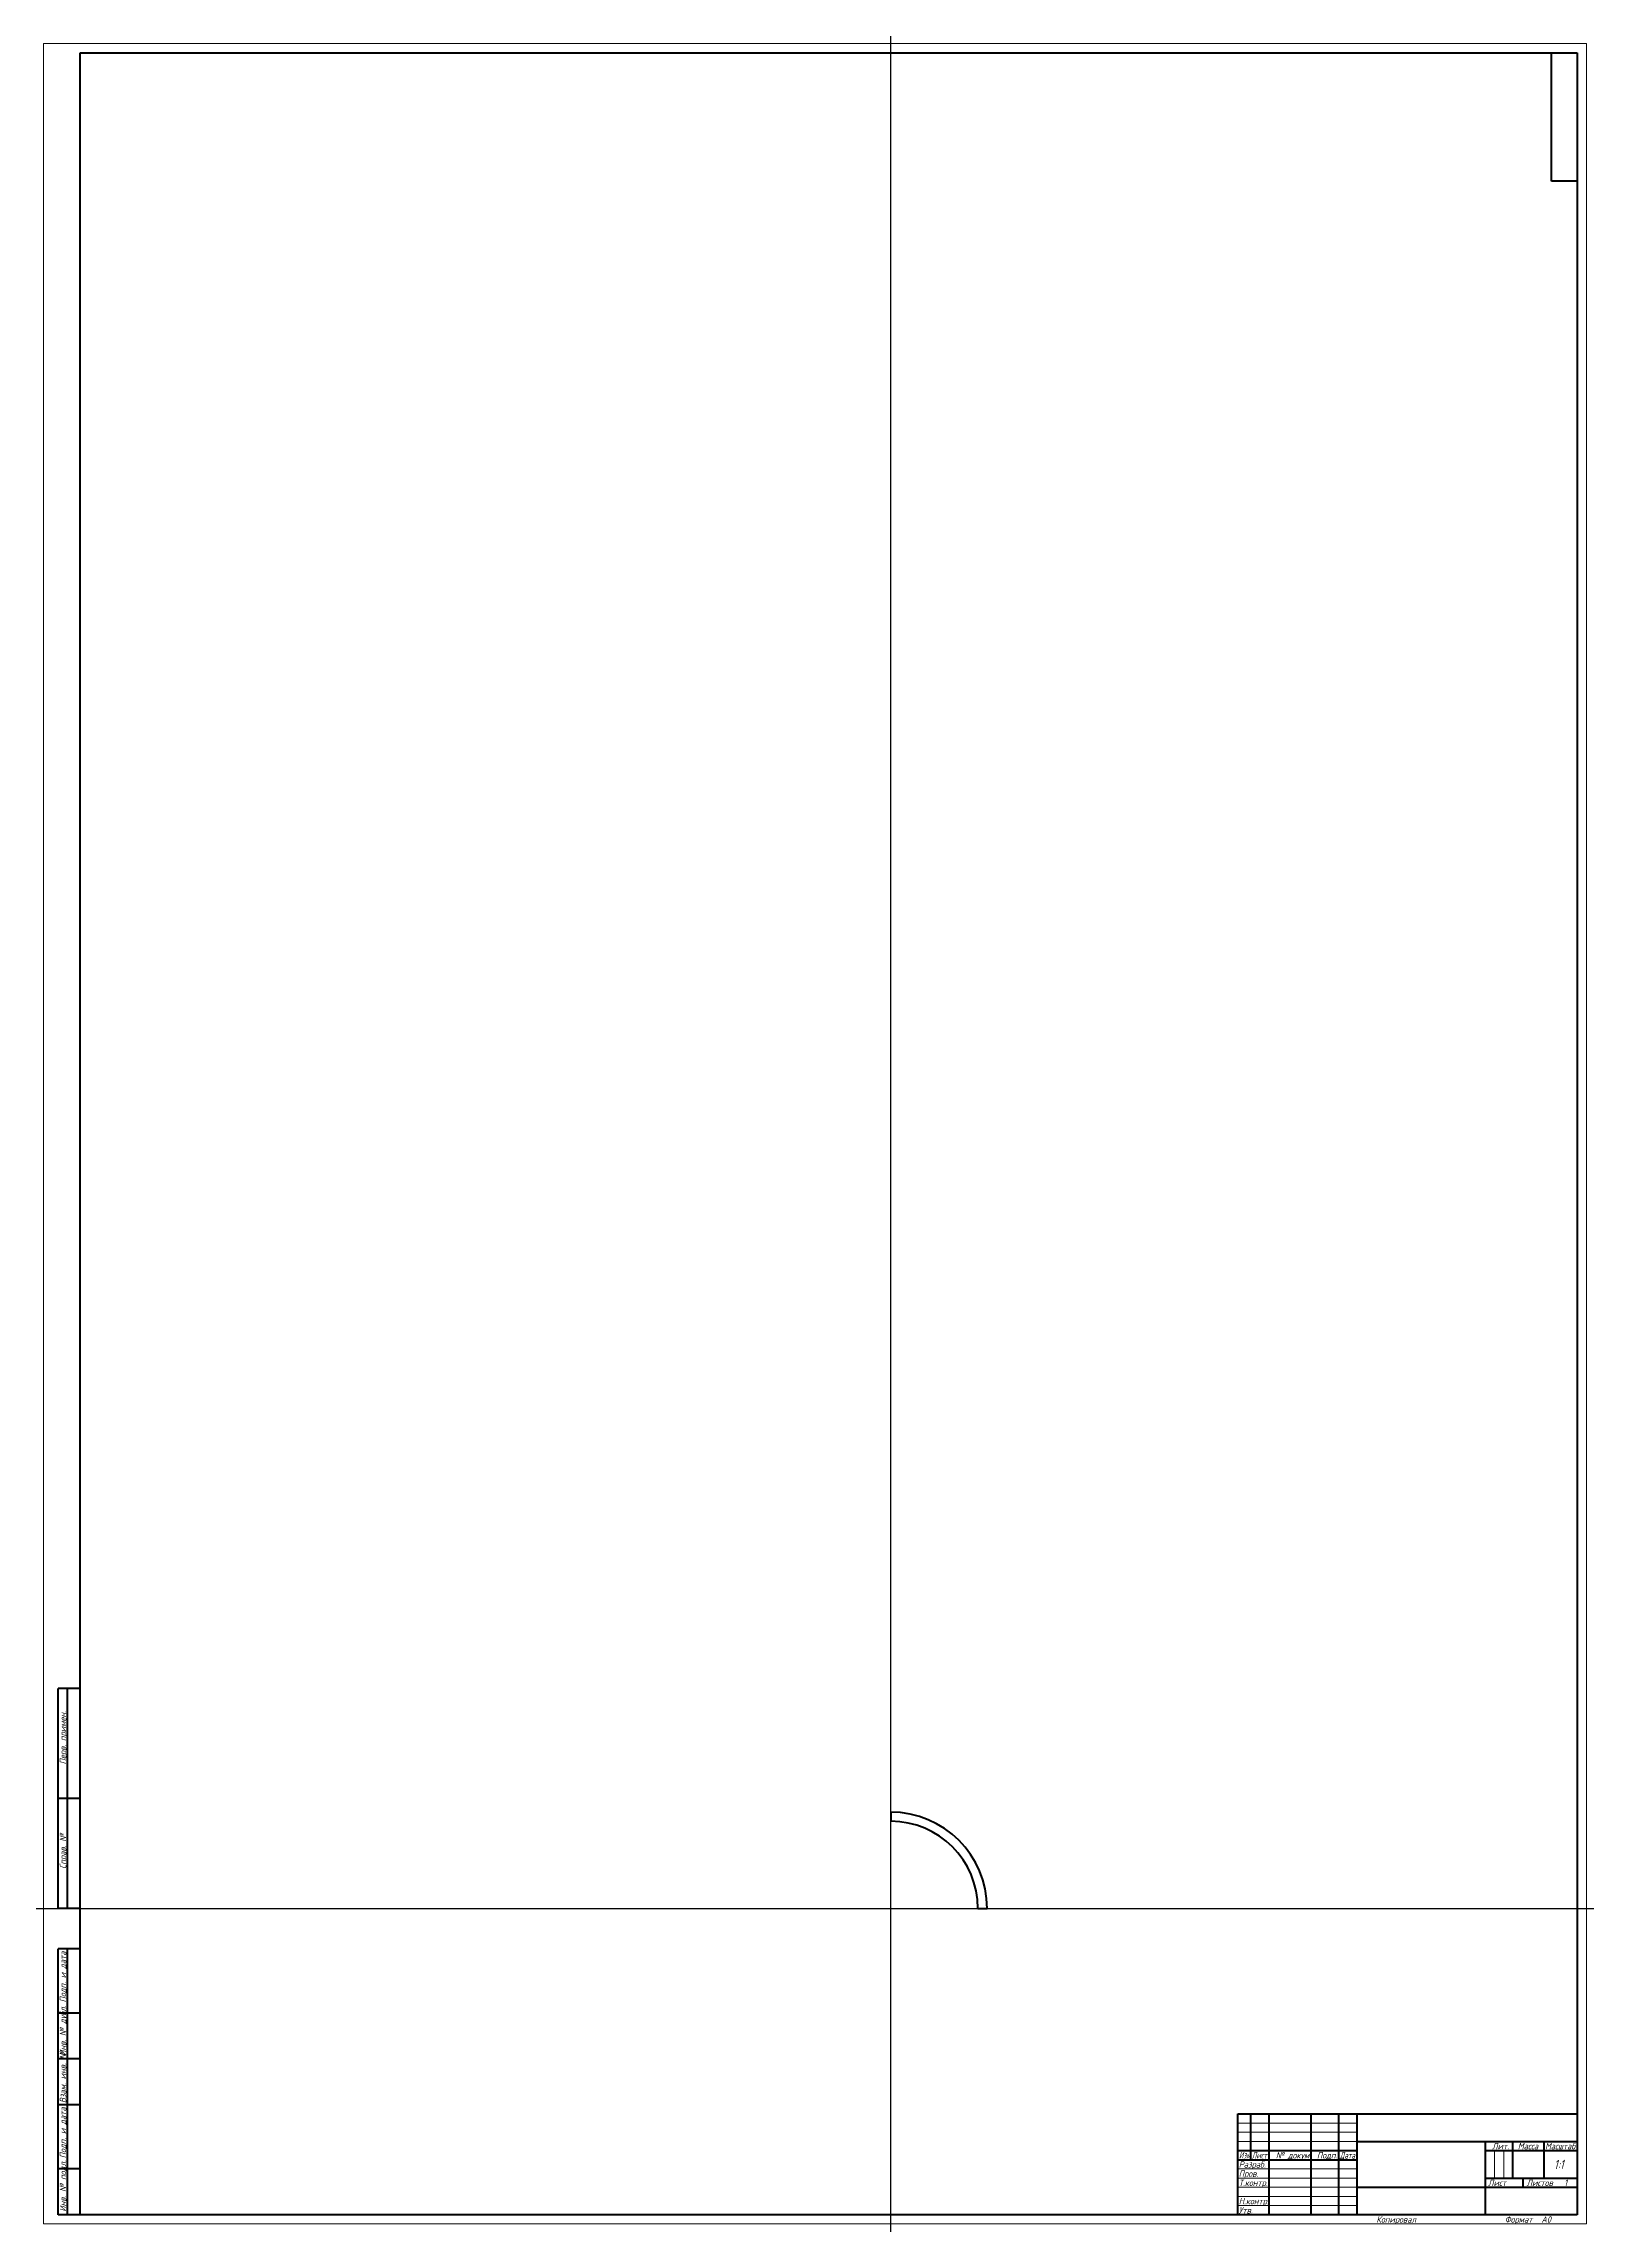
# Model space of a CAD drawing. Header units: millimetres. Extents: x 0 to 841, y 0 to 1189.
import ezdxf

# ---------------------------------------------------------------- set-up
doc = ezdxf.new("R2010")
doc.units = ezdxf.units.MM
doc.linetypes.add('K5LT_BASIC', pattern=[0])
doc.linetypes.add('K5LT_THIN', pattern=[0])
doc.styles.add('KTEXTSTYLE', font='GOST_AU.SHX', dxfattribs={"width": 0.96, "height": 5})

# ---------------------------------------------------------------- blocks, each defined once
blk = doc.blocks.new('U0')
at = {"color": 7, "linetype": 'K5LT_THIN', "lineweight": 18, "true_color": 0xffffff}
for p, q in [((0, 0), (0, 1189)), ((0, 1189), (841, 1189)), ((841, 1189), (841, 0)), ((651, 55), (716, 55)), ((651, 50), (716, 50)), ((651, 45), (716, 45)), ((791, 25), (791, 40)), ((796, 25), (796, 40)), ((651, 30), (716, 30)), ((651, 25), (716, 25)), ((651, 20), (716, 20)), ((651, 15), (716, 15)), ((841, 0), (0, 0)), ((651, 10), (716, 10))]:
    blk.add_line(p, q, dxfattribs=at)
at = {"color": 143, "linetype": 'K5LT_BASIC', "lineweight": 60, "true_color": 0x33acca}
for p, q in [((20, 5), (20, 1184)), ((20, 1184), (836, 1184)), ((822, 1114), (822, 1184)), ((836, 1184), (836, 5)), ((836, 1114), (822, 1114)), ((8, 172), (8, 292)), ((20, 292), (8, 292)), ((13, 172), (13, 292)), ((20, 232), (8, 232)), ((20, 172), (8, 172)), ((8, 5), (8, 150)), ((20, 150), (8, 150)), ((13, 5), (13, 150)), ((20, 115), (8, 115)), ((20, 90), (8, 90)), ((20, 65), (8, 65)), ((651, 60), (836, 60)), ((651, 5), (651, 60)), ((658, 35), (658, 60)), ((668, 5), (668, 60)), ((691, 5), (691, 60)), ((706, 5), (706, 60)), ((716, 5), (716, 60)), ((651, 40), (716, 40)), ((716, 45), (836, 45)), ((786, 5), (786, 45)), ((786, 40), (801, 40)), ((801, 25), (801, 45)), ((801, 40), (836, 40)), ((818, 25), (818, 45)), ((20, 30), (8, 30)), ((651, 35), (716, 35)), ((786, 25), (836, 25)), ((806.6, 20), (806.6, 25)), ((716, 20), (786, 20)), ((786, 20), (836, 20)), ((20, 5), (8, 5)), ((836, 5), (20, 5))]:
    blk.add_line(p, q, dxfattribs=at)
at = {"color": 7, "char_height": 3.5, "attachment_point": 1, "rotation": 90, "style": 'KTEXTSTYLE'}
for s, insert in [('\\H3.5;\\W0.965;\\Q15;\\Q15;Перв. примен.', (8.8, 250.6)), ('\\H3.5;\\W0.965;\\Q15;\\Q15;Справ. №', (8.8, 193.7)), ('\\H3.5;\\W0.965;\\Q15;\\Q15;Подп. и дата', (8.8, 120.8)), ('\\H3.5;\\W0.965;\\Q15;\\Q15;Инв. № дубл.', (8.8, 91.7)), ('\\H3.5;\\W0.965;\\Q15;\\Q15;Взам. инв. №', (8.8, 65.9)), ('\\H3.5;\\W0.965;\\Q15;\\Q15;Подп. и дата', (8.8, 35.8)), ('\\H3.5;\\W0.965;\\Q15;\\Q15;Инв. № подл.', (8.8, 6.7))]:
    blk.add_mtext(s, dxfattribs=dict(at, insert=insert))
at = {"color": 7, "attachment_point": 1, "style": 'KTEXTSTYLE'}
for s, insert, char_height in [('\\H3.5;\\W0.965;\\Q15;\\Q15;\\W0.797;Изм.', (651.6, 39.2), 3.5), ('\\H3.5;\\W0.965;\\Q15;\\Q15;\\W0.807;Лист', (658.6, 39.2), 3.5), ('\\H3.5;\\W0.965;\\Q15;\\Q15;№ докум.', (671.7, 39.2), 3.5), ('\\H3.5;\\W0.965;\\Q15;\\Q15;Подп.', (694.1, 39.2), 3.5), ('\\H3.5;\\W0.965;\\Q15;\\Q15;\\W0.807;Дата', (706.6, 39.2), 3.5), ('\\H3.5;\\W0.965;\\Q15;\\Q15;Лит.', (789.6, 44.2), 3.5), ('\\H3.5;\\W0.965;\\Q15;\\Q15;Масса', (803.6, 44.2), 3.5), ('\\H3.5;\\W0.965;\\Q15;\\Q15;\\W0.941;Масштаб', (818.5, 44.2), 3.5), ('\\H3.5;\\W0.965;\\Q15;\\Q15;Разраб.', (651.5, 34.2), 3.5), ('\\H3.5;\\W0.965;\\Q15;\\Q15;Пров.', (651.5, 29.2), 3.5), ('\\H3.5;\\W0.965;\\Q15;\\Q15;Т.контр.', (651.5, 24.2), 3.5), ('\\H3.5;\\W0.965;\\Q15;\\Q15;Лист', (787.4, 24.2), 3.5), ('\\H3.5;\\W0.965;\\Q15;\\Q15;Листов', (808.4, 24.2), 3.5), ('\\H3.5;\\W0.965;\\Q15;\\Q15;\\H5.00;1:1', (823.4, 35), 5), ('\\H3.5;\\W0.965;\\Q15;\\Q15;1', (828.9, 24.2), 3.5), ('\\H3.5;\\W0.965;\\Q15;\\Q15;Н.контр.', (651.5, 14.2), 3.5), ('\\H3.5;\\W0.965;\\Q15;\\Q15;Утв.', (651.5, 9.2), 3.5), ('\\H3.5;\\W0.965;\\Q15;\\Q15;Копировал', (726.5, 4.2), 3.5), ('\\H3.5;\\W0.965;\\Q15;\\Q15;Формат', (796.5, 4.2), 3.5), ('\\H3.5;\\W0.965;\\Q15;\\Q15;A0', (816.5, 4.2), 3.5)]:
    blk.add_mtext(s, dxfattribs=dict(at, insert=insert, char_height=char_height))

msp = doc.modelspace()

# ---------------------------------------------------------------- linework, layer by layer
at = {"color": 143, "linetype": 'K5LT_BASIC', "lineweight": 60, "true_color": 0x33acca}
for p, q in [((461.8, 224.6), (461.8, 219.6)), ((509.3, 172.1), (514.3, 172.1))]:
    msp.add_line(p, q, dxfattribs=at)
at = {"color": 232, "true_color": 0xc52b79}
for direction in [(0, 1), (1, 0)]:
    msp.add_xline((461.8, 172.1), direction, dxfattribs=at)
at = {"color": 143, "linetype": 'K5LT_BASIC', "lineweight": 60, "true_color": 0x33acca}
for radius in [52.5, 47.5]:
    msp.add_arc((461.8, 172.1), radius, 0, 90, dxfattribs=at)

# ---------------------------------------------------------------- block references
msp.add_blockref('U0', (0, 0))

doc.saveas('drawing.dxf')
